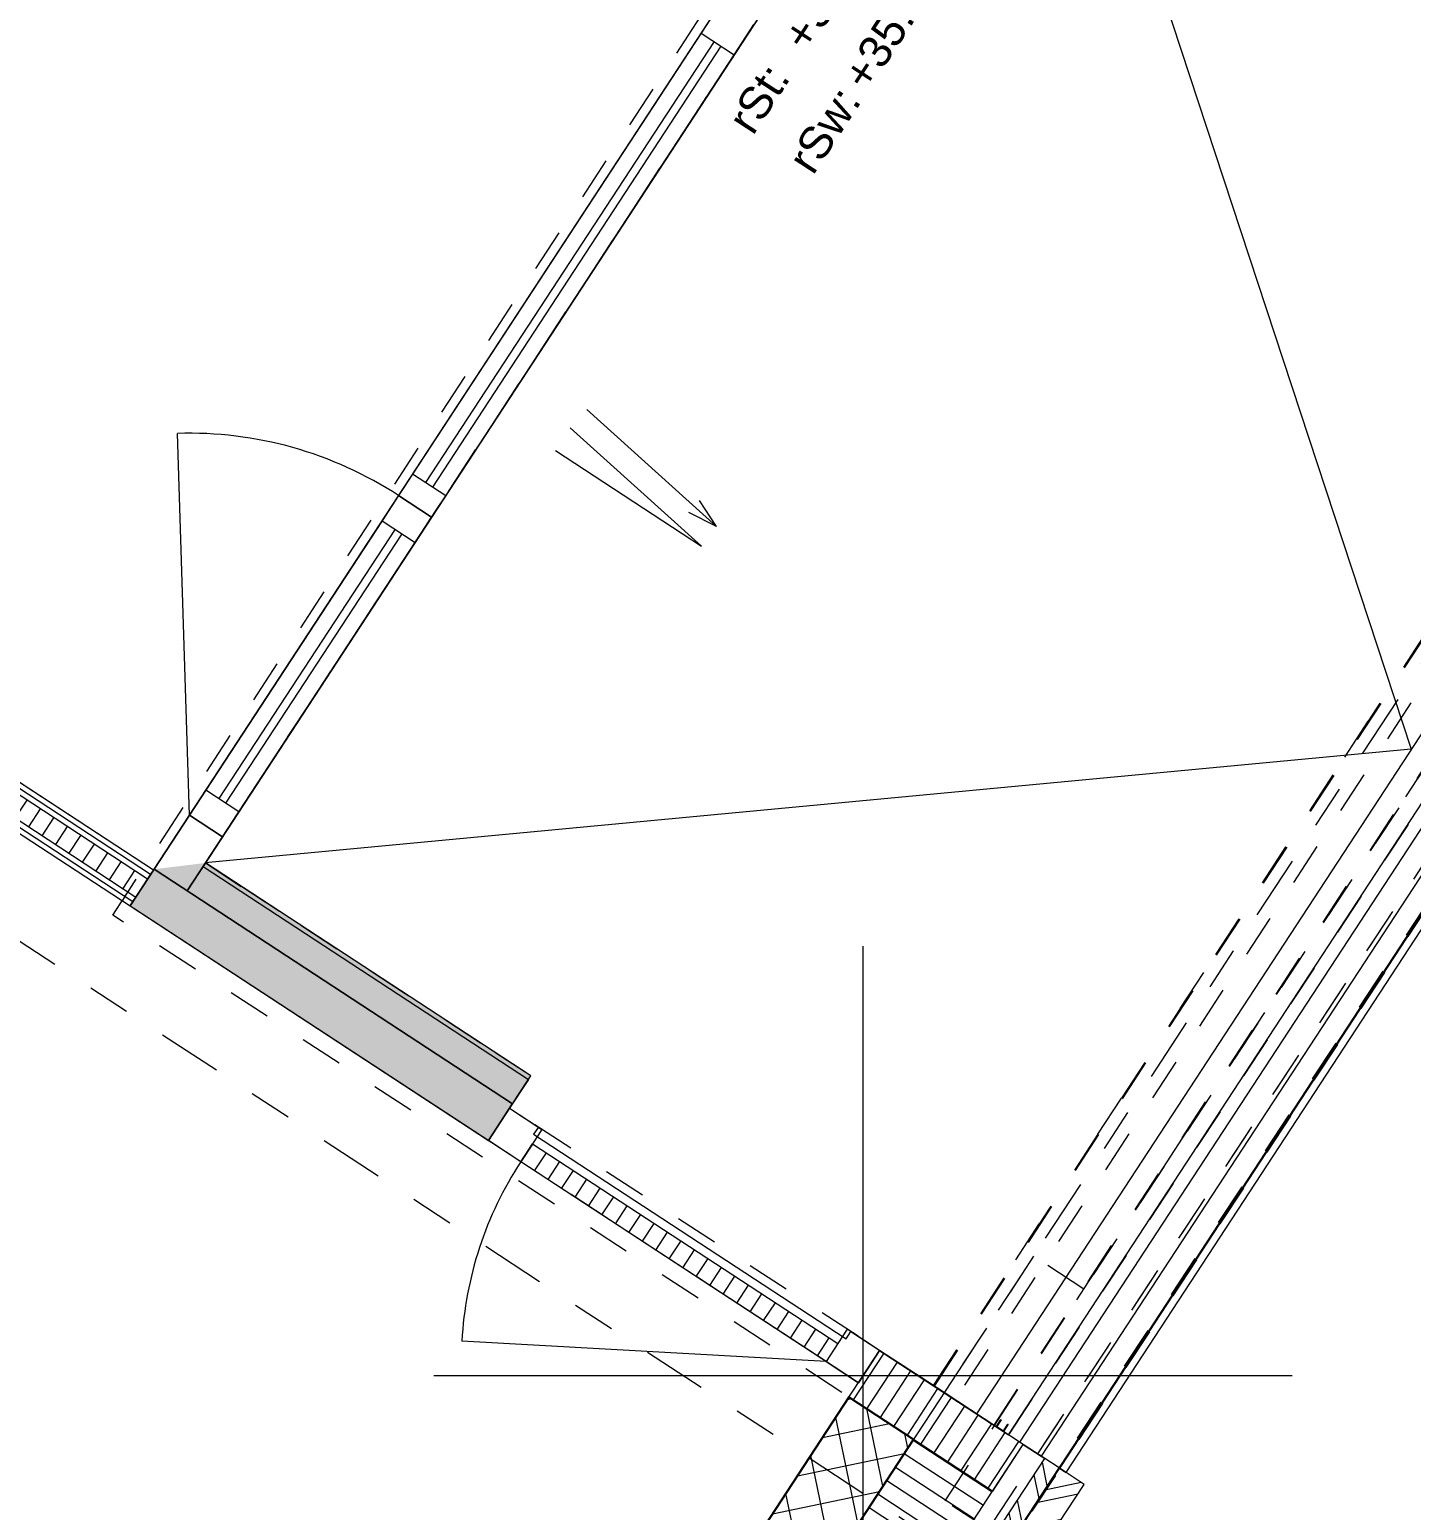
# Model space of a CAD drawing. Header units: metres. Extents: x 2696278.3 to 2696314, y 1245153.2 to 1245192.4.
# Drawn here: x 2696302.676 to 2696305.896, y 1245170.835 to 1245174.284 of the extents above; entities that cross this region are included whole.
import ezdxf

# ---------------------------------------------------------------- set-up
doc = ezdxf.new("R2010")
doc.units = ezdxf.units.M
doc.set_wipeout_variables(frame=1)
doc.header["$PDMODE"] = 2
doc.header["$PDSIZE"] = -2
for name, pattern in [('000_hbf_Punkt 0.5mm', [0.25, 0, -0.25]), ('000_hbf_Strich 2_1mm', [0.15, 0.1, -0.05]), ('000_hbf_Strichpunkt 3_1_1mm Achsen', [0.25, 0.15, -0.05, 0, -0.05]), ('Punkt 1mm', [0.05, 0, -0.05]), ('Strich 1 für MST 1_200', [0.15, 0.1, -0.05]), ('Wipeout_Contour', [10000, 0, -10000])]:
    doc.linetypes.add(name, pattern=pattern)
for name, color, linetype in [('010 Fenster', 7, 'Continuous'), ('010 Türen', 7, 'Continuous'), ('0_C--------KONSTRUKTION GEBÄUDE.3D', 7, 'Continuous'), ('0_C21_Aussenwandkonstruktion.3D', 7, 'Continuous'), ('0_C21_Aussenwandkonstruktion.3D Bauteilschraffuren', 7, 'Continuous'), ('0_C21_Aussenwandkonstruktion.3D Schichttrennlinien', 7, 'Continuous'), ('0_C22_Innenwandkonstruktion.3D', 7, 'Continuous'), ('0_C22_Innenwandkonstruktion.3D Bauteilschraffuren', 7, 'Continuous'), ('0_C22_Innenwandkonstruktion.3D Schichttrennlinien', 7, 'Continuous'), ('0_C42_Treppe_ Rampe.3D', 7, 'Continuous'), ('0_C43_Balkon.3D', 7, 'Continuous'), ('0_E22_Aussenwärmedämmung.3D', 7, 'Continuous'), ('0_E23_Fassadenbekleidung.3D', 7, 'Continuous'), ('0_E23_Fassadenbekleidung.3D Bauteilschraffuren', 7, 'Continuous'), ('0_E31_Fenster.3D', 7, 'Continuous'), ('0_E31_Fenster.3D Bauteilschraffuren', 7, 'Continuous'), ('0_E33_Sonnenschutz.3D', 7, 'Continuous'), ('0_E33_Sonnenschutz.3D Bauteilschraffuren', 7, 'Continuous'), ('0_G20_Bodenbelag.3D', 7, 'Continuous'), ('0_I50_Entwässerung', 7, 'Continuous'), ('1_D01_Sichtbar_1_50.V', 7, 'Continuous'), ('1_M01_Achsen.V', 7, 'Continuous'), ('1_R01_Raumstempel.V Kontur', 7, 'Continuous'), ('1_U04_Referenz-Bauperimeter.V', 7, 'Continuous')]:
    doc.layers.add(name, color=color, linetype=linetype)
doc.styles.add('ERSTELLTER_STIL_2', font='arial.ttf')
pattern_1 = [(56.8, (2696295.289407, 1245171.756836), (-0.03137866, 0.02053362), [])]

msp = doc.modelspace()

# ---------------------------------------------------------------- hatches: boundary and pattern name
at = {"layer": '0_C21_Aussenwandkonstruktion.3D Bauteilschraffuren', "linetype": 'Continuous', "lineweight": 0, "true_color": 0xffffff}
msp.add_hatch(color=7, dxfattribs=at).paths.add_polyline_path([(2696303.8441, 1245171.8469), (2696303.086, 1245172.343), (2696302.9666, 1245172.3285), (2696303.8017, 1245171.7821)])
at = {"layer": '0_E31_Fenster.3D Bauteilschraffuren', "linetype": 'Continuous', "lineweight": 0, "true_color": 0xffffff}
h = msp.add_hatch(dxfattribs=at)
h.set_pattern_fill('DÄMMSTOFF__ALLGEMEIN_VER_31', angle=-33.2, style=0, pattern_type=2)
h.set_pattern_definition(pattern_1)
h.paths.add_polyline_path([(2696304.5595, 1245171.2234), (2696303.8483, 1245171.6889), (2696303.8209, 1245171.647), (2696304.5321, 1245171.1816)])

# ---------------------------------------------------------------- linework, layer by layer
at = {"layer": '010 Fenster', "color": 7, "linetype": 'Continuous', "lineweight": 5}
msp.add_line((2696305.0559, 1245175.3533), (2696303.0436, 1245172.2782), dxfattribs=at)
at = {"layer": '010 Fenster', "color": 7, "linetype": 'Continuous', "lineweight": 13}
for p, q in [((2696304.2629, 1245174.3096), (2696304.241, 1245174.2761)), ((2696304.3399, 1245174.2592), (2696304.3618, 1245174.2927)), ((2696304.241, 1245174.2761), (2696303.5689, 1245173.249)), ((2696304.241, 1245174.2761), (2696304.318, 1245174.2257)), ((2696304.318, 1245174.2257), (2696304.3399, 1245174.2592)), ((2696303.6459, 1245173.1986), (2696304.318, 1245174.2257)), ((2696303.0487, 1245172.4541), (2696303.0208, 1245173.3436)), ((2696303.5689, 1245173.249), (2696303.547, 1245173.2155)), ((2696303.6459, 1245173.1986), (2696303.5689, 1245173.249)), ((2696303.547, 1245173.2155), (2696303.536, 1245173.1988)), ((2696303.536, 1245173.1988), (2696303.4977, 1245173.1402)), ((2696303.536, 1245173.1988), (2696303.613, 1245173.1484)), ((2696303.613, 1245173.1484), (2696303.536, 1245173.1988)), ((2696303.624, 1245173.1651), (2696303.6459, 1245173.1986)), ((2696303.5747, 1245173.0898), (2696303.613, 1245173.1484)), ((2696303.6021, 1245173.1317), (2696303.624, 1245173.1651)), ((2696303.613, 1245173.1484), (2696303.6021, 1245173.1317)), ((2696303.4977, 1245173.1402), (2696303.087, 1245172.5126)), ((2696303.1366, 1245172.4204), (2696303.6021, 1245173.1317)), ((2696303.4977, 1245173.1402), (2696303.5747, 1245173.0898)), ((2696303.164, 1245172.4623), (2696303.5747, 1245173.0898)), ((2696303.087, 1245172.5126), (2696303.0487, 1245172.4541)), ((2696303.164, 1245172.4623), (2696303.087, 1245172.5126)), ((2696303.0487, 1245172.4541), (2696302.9666, 1245172.3285)), ((2696303.1257, 1245172.4037), (2696303.0487, 1245172.4541)), ((2696303.0487, 1245172.4541), (2696303.1257, 1245172.4037)), ((2696303.1257, 1245172.4037), (2696303.164, 1245172.4623)), ((2696303.0436, 1245172.2782), (2696303.1366, 1245172.4204)), ((2696303.1366, 1245172.4204), (2696303.1257, 1245172.4037)), ((2696303.0436, 1245172.2782), (2696302.9666, 1245172.3285)), ((2696303.0436, 1245172.2782), (2696302.9666, 1245172.3285))]:
    msp.add_line(p, q, dxfattribs=at)
at = {"layer": '010 Fenster', "color": 253, "linetype": 'Continuous', "lineweight": 13, "true_color": 0xacacac}
for p, q in [((2696304.2712, 1245174.2564), (2696303.599, 1245173.2293)), ((2696303.6158, 1245173.2183), (2696304.2879, 1245174.2455)), ((2696303.5278, 1245173.1205), (2696303.1172, 1245172.4929)), ((2696303.1339, 1245172.482), (2696303.5446, 1245173.1095))]:
    msp.add_line(p, q, dxfattribs=at)
at = {"layer": '010 Fenster', "color": 7, "linetype": 'Continuous', "lineweight": 13}
msp.add_arc((2696303.0487, 1245172.4541), 0.89, 56.8, 91.8, dxfattribs=at)
at = {"layer": '010 Türen', "color": 7, "linetype": 'Continuous', "lineweight": 13}
for p, q in [((2696303.7456, 1245171.6963), (2696303.7949, 1245171.7716)), ((2696303.7949, 1245171.7716), (2696303.7456, 1245171.6963)), ((2696303.7949, 1245171.7716), (2696303.7456, 1245171.6963)), ((2696303.7949, 1245171.7716), (2696303.8702, 1245171.7223)), ((2696303.8209, 1245171.647), (2696303.7456, 1245171.6963)), ((2696303.8702, 1245171.7223), (2696303.8483, 1245171.6889)), ((2696303.8483, 1245171.6889), (2696303.8209, 1245171.647)), ((2696303.8209, 1245171.647), (2696303.8483, 1245171.6889)), ((2696303.8483, 1245171.6889), (2696304.5595, 1245171.2234)), ((2696304.5321, 1245171.1816), (2696303.8209, 1245171.647)), ((2696304.5321, 1245171.1816), (2696303.6835, 1245171.229)), ((2696304.5595, 1245171.2234), (2696304.5321, 1245171.1816)), ((2696304.5595, 1245171.2234), (2696304.5321, 1245171.1816))]:
    msp.add_line(p, q, dxfattribs=at)
msp.add_arc((2696304.5321, 1245171.1816), 0.85, 146.8, 176.8, dxfattribs=at)
at = {"layer": '0_C--------KONSTRUKTION GEBÄUDE.3D', "color": 7, "linetype": '000_hbf_Strich 2_1mm', "lineweight": 13}
for p, q in [((2696306.8099, 1245174.2204), (2696304.7839, 1245171.1244)), ((2696306.9488, 1245174.1295), (2696304.9228, 1245171.0335))]:
    msp.add_line(p, q, dxfattribs=at)
at = {"layer": '0_C--------KONSTRUKTION GEBÄUDE.3D', "color": 7, "linetype": '000_hbf_Strich 2_1mm', "lineweight": 13, "flags": 128}
for points in [[(2696306.8082, 1245174.2215), (2696304.7822, 1245171.1255)], [(2696304.9245, 1245171.0324), (2696306.9504, 1245174.1284)]]:
    msp.add_lwpolyline(points, dxfattribs=at)
at = {"layer": '0_C21_Aussenwandkonstruktion.3D', "color": 7, "linetype": 'Continuous', "lineweight": 13}
for p, q in [((2696307.009, 1245174.0901), (2696304.9831, 1245170.9941)), ((2696307.0592, 1245174.0572), (2696305.0333, 1245170.9612))]:
    msp.add_line(p, q, dxfattribs=at)
at = {"layer": '0_C21_Aussenwandkonstruktion.3D', "color": 7, "linetype": 'Continuous', "lineweight": 13, "flags": 128}
for points in [[(2696306.9086, 1245174.1558), (2696304.8826, 1245171.0598)], [(2696302.9666, 1245172.3285), (2696303.8017, 1245171.7821)], [(2696303.8441, 1245171.8469), (2696303.086, 1245172.343)], [(2696303.8017, 1245171.7821), (2696303.8441, 1245171.8469)], [(2696303.7456, 1245171.6963), (2696303.8017, 1245171.7821)], [(2696304.8826, 1245171.0598), (2696304.9831, 1245170.9941)], [(2696304.9831, 1245170.9941), (2696305.0333, 1245170.9612)]]:
    msp.add_lwpolyline(points, dxfattribs=at)
at = {"layer": '0_C42_Treppe_ Rampe.3D', "color": 7, "linetype": 'Continuous', "lineweight": 13}
for q in [(2696304.2376, 1245173.1875), (2696304.2125, 1245173.1596)]:
    msp.add_line((2696304.2771, 1245173.1267), q, dxfattribs=at)
at = {"layer": '0_C42_Treppe_ Rampe.3D', "color": 7, "linetype": 'Continuous', "lineweight": 13, "flags": 128}
msp.add_lwpolyline([(2696304.2771, 1245173.1267), (2696303.9746, 1245173.3994)], dxfattribs=at)
at = {"layer": '0_C42_Treppe_ Rampe.3D', "color": 7, "linetype": 'Continuous', "lineweight": 13}
msp.add_lwpolyline([(2696303.9014, 1245173.3037), (2696304.2417, 1245173.081), (2696303.9361, 1245173.3566)], dxfattribs=at)
at = {"layer": '0_C43_Balkon.3D', "color": 253, "linetype": 'Continuous', "lineweight": 13, "true_color": 0xacacac}
for p, q in [((2696305.0132, 1245175.2885), (2696305.8955, 1245172.6079)), ((2696305.8955, 1245172.6079), (2696303.0858, 1245172.3431))]:
    msp.add_line(p, q, dxfattribs=at)
at = {"layer": '0_C43_Balkon.3D', "color": 255, "linetype": 'Wipeout_Contour', "lineweight": 18, "flags": 128}
msp.add_lwpolyline([(2696303.086, 1245172.343), (2696303.8441, 1245171.8469), (2696303.7456, 1245171.6963), (2696304.6075, 1245171.1323), (2696304.6567, 1245171.2076), (2696304.9245, 1245171.0324), (2696306.9504, 1245174.1284), (2696306.6827, 1245174.3036), (2696306.732, 1245174.379), (2696305.8701, 1245174.9429), (2696305.7716, 1245174.7923), (2696305.0134, 1245175.2884)], close=True, dxfattribs=at)
at = {"layer": '0_E22_Aussenwärmedämmung.3D', "color": 255, "linetype": '000_hbf_Punkt 0.5mm', "lineweight": 0, "flags": 128}
for points in [[(2696303.086, 1245172.343), (2696305.0134, 1245175.2884)], [(2696304.7822, 1245171.1255), (2696306.8082, 1245174.2215)], [(2696304.9245, 1245171.0324), (2696306.9504, 1245174.1284)], [(2696303.8441, 1245171.8469), (2696303.086, 1245172.343)], [(2696303.7456, 1245171.6963), (2696303.8441, 1245171.8469)], [(2696304.6075, 1245171.1323), (2696303.7456, 1245171.6963)], [(2696304.6567, 1245171.2076), (2696304.6075, 1245171.1323)], [(2696304.7822, 1245171.1255), (2696304.6567, 1245171.2076)], [(2696304.7822, 1245171.1255), (2696304.9245, 1245171.0324)]]:
    msp.add_lwpolyline(points, dxfattribs=at)
at = {"layer": '0_E22_Aussenwärmedämmung.3D', "color": 7, "linetype": 'Punkt 1mm', "lineweight": 13, "flags": 128}
msp.add_lwpolyline([(2696307.0509, 1245174.0627), (2696305.0249, 1245170.9667), (2696303.7948, 1245171.7716), (2696303.8441, 1245171.8469), (2696303.086, 1245172.343), (2696305.0134, 1245175.2884), (2696305.7716, 1245174.7923), (2696305.8208, 1245174.8676)], close=True, dxfattribs=at)
at = {"layer": '0_E31_Fenster.3D', "color": 7, "linetype": 'Continuous', "lineweight": 13}
for p, q in [((2696303.0436, 1245172.2782), (2696302.9666, 1245172.3285)), ((2696303.7949, 1245171.7716), (2696303.7456, 1245171.6963))]:
    msp.add_line(p, q, dxfattribs=at)
at = {"layer": '0_G20_Bodenbelag.3D', "color": 255, "linetype": 'Wipeout_Contour', "lineweight": 18, "flags": 128}
for points in [[(2696306.9568, 1245182.4659), (2696310.5046, 1245180.1441), (2696308.6868, 1245177.3662), (2696305.1389, 1245179.6879), (2696303.6878, 1245177.4705), (2696303.1731, 1245176.6839), (2696303.1293, 1245176.617), (2696304.9869, 1245175.4014), (2696302.9719, 1245172.3221), (2696300.9428, 1245173.6499), (2696300.8825, 1245173.5579), (2696300.3678, 1245172.7713), (2696299.4972, 1245171.4409), (2696298.9491, 1245171.7995), (2696299.305, 1245172.3434), (2696297.757, 1245173.3564), (2696298.6974, 1245174.7935), (2696299.3668, 1245174.3555), (2696302.6974, 1245179.4451), (2696301.254, 1245180.3896), (2696303.9151, 1245184.4563)], [(2696300.3432, 1245172.7337), (2696300.4268, 1245172.6789), (2696299.3207, 1245170.9886), (2696302.9565, 1245168.6094), (2696304.6074, 1245171.1323), (2696300.9717, 1245173.5115), (2696300.9416, 1245173.4655), (2696300.8579, 1245173.5202)]]:
    msp.add_lwpolyline(points, close=True, dxfattribs=at)
at = {"layer": '0_I50_Entwässerung', "color": 7, "linetype": '000_hbf_Strich 2_1mm', "lineweight": 13, "flags": 128}
msp.add_lwpolyline([(2696304.9579, 1245171.0105), (2696306.9812, 1245174.1024), (2696306.8557, 1245174.1845), (2696304.8324, 1245171.0926)], close=True, dxfattribs=at)
at = {"layer": '1_R01_Raumstempel.V Kontur', "color": 21, "linetype": 'Continuous', "lineweight": 0, "true_color": 0xffa8a8, "flags": 128}
for points in [[(2696299.9615, 1245175.2661), (2696299.9624, 1245175.2655), (2696299.5161, 1245174.5835), (2696302.9653, 1245172.3265), (2696304.9803, 1245175.4057), (2696303.1293, 1245176.617), (2696303.195, 1245176.7174), (2696303.5998, 1245177.336), (2696302.0007, 1245178.3823)], [(2696300.4022, 1245172.6413), (2696299.3208, 1245170.9886), (2696302.0444, 1245169.2063), (2696301.9897, 1245169.1226), (2696302.7762, 1245168.6079), (2696302.8309, 1245168.6915), (2696302.9564, 1245168.6094), (2696304.6074, 1245171.1323), (2696300.9717, 1245173.5115), (2696300.9169, 1245173.4278), (2696300.8332, 1245173.4826), (2696300.3185, 1245172.696)]]:
    msp.add_lwpolyline(points, close=True, dxfattribs=at)

# ---------------------------------------------------------------- texts
at = {"layer": '010 Fenster', "color": 7, "lineweight": 13, "char_height": 0.075, "attachment_point": 3, "rotation": 56.8, "style": 'ERSTELLTER_STIL_2'}
for s, insert in [('\\A1;{\\pqr;\\fArial|b0|i0|c0|p0;\\W1.000000;+37.97}', (2696304.6027, 1245174.5408)), ('\\A1;{\\pqr;\\fArial|b0|i0|c0|p0;\\W1.000000;+35.22}', (2696304.7432, 1245174.4489)), ('\\A1;{\\pqr;\\fArial|b0|i0|c0|p0;\\W1.000000;rSt:}', (2696304.3882, 1245174.213)), ('\\A1;{\\pqr;\\fArial|b0|i0|c0|p0;\\W1.000000;rSw:}', (2696304.5537, 1245174.1593))]:
    msp.add_mtext(s, dxfattribs=dict(at, insert=insert))

# ---------------------------------------------------------------- wipeouts: each hides what was drawn before it
at = {"color": 254, "linetype": 'Wipeout_Contour', "lineweight": 0, "ltscale": 39.27663}
msp.add_wipeout([(2696305.0751, 1245170.9339), (2696304.9765, 1245170.7832), (2696305.0351, 1245170.7449), (2696305.1337, 1245170.8955)], dxfattribs=at).dxf.layer = '0_E23_Fassadenbekleidung.3D Bauteilschraffuren'

# ---------------------------------------------------------------- next in the draw order: hatches: boundary and pattern name
at = {"layer": '0_E23_Fassadenbekleidung.3D Bauteilschraffuren', "linetype": 'Continuous', "lineweight": 0, "true_color": 0x000000}
h = msp.add_hatch(dxfattribs=at)
h.set_pattern_fill('NATURSTEIN__ALLGEMEIN__G_C6', color=18, angle=-33.2, style=0, pattern_type=2)
h.set_pattern_definition([(191.8, (2696295.28941, 1245171.756836), (-0.0153372, 0.07341505), []), (191.8, (2696295.29452, 1245171.732364), (-0.0153372, 0.07341505), [])])
h.paths.add_polyline_path([(2696305.0751, 1245170.9339), (2696304.9765, 1245170.7832), (2696305.0351, 1245170.7449), (2696305.1337, 1245170.8955)])

# ---------------------------------------------------------------- next in the draw order: linework, layer by layer
at = {"layer": '0_C21_Aussenwandkonstruktion.3D', "color": 7, "linetype": 'Continuous', "lineweight": 13, "flags": 128}
for points in [[(2696305.0918, 1245170.9229), (2696307.1178, 1245174.0189)], [(2696305.0333, 1245170.9612), (2696305.0877, 1245170.9256)], [(2696305.0877, 1245170.9256), (2696305.0918, 1245170.9229)]]:
    msp.add_lwpolyline(points, dxfattribs=at)
at = {"layer": '0_E23_Fassadenbekleidung.3D', "color": 7, "linetype": 'Continuous', "lineweight": 13, "flags": 128}
for points in [[(2696305.0751, 1245170.9339), (2696304.9765, 1245170.7832)], [(2696305.1337, 1245170.8955), (2696305.0751, 1245170.9339)], [(2696305.0351, 1245170.7449), (2696305.1337, 1245170.8955)]]:
    msp.add_lwpolyline(points, dxfattribs=at)

# ---------------------------------------------------------------- next in the draw order: wipeouts: each hides what was drawn before it
at = {"color": 254, "linetype": 'Wipeout_Contour', "lineweight": 0, "ltscale": 38.134879}
msp.add_wipeout([(2696304.5856, 1245171.0988), (2696304.9203, 1245170.8798), (2696304.9914, 1245170.9886), (2696304.6567, 1245171.2076)], dxfattribs=at).dxf.layer = '0_E23_Fassadenbekleidung.3D Bauteilschraffuren'

# ---------------------------------------------------------------- next in the draw order: hatches: boundary and pattern name
at = {"layer": '0_E23_Fassadenbekleidung.3D Bauteilschraffuren', "linetype": 'Continuous', "lineweight": 0, "true_color": 0x000000}
h = msp.add_hatch(dxfattribs=at)
h.set_pattern_fill('DÄMMSTOFF__ALLGEMEIN_VER_31', color=18, angle=-33.2, style=0, pattern_type=2)
h.set_pattern_definition([(236.8, (2696304.585554, 1245171.098833), (-0.0313787, 0.0205336), [])])
h.paths.add_polyline_path([(2696304.5856, 1245171.0988), (2696304.9203, 1245170.8798), (2696304.9914, 1245170.9886), (2696304.6567, 1245171.2076)])

# ---------------------------------------------------------------- next in the draw order: linework, layer by layer
at = {"layer": '0_E23_Fassadenbekleidung.3D', "color": 7, "linetype": 'Continuous', "lineweight": 5, "flags": 128}
msp.add_lwpolyline([(2696304.5856, 1245171.0988), (2696304.9203, 1245170.8798), (2696304.9914, 1245170.9886), (2696304.6567, 1245171.2076)], close=True, dxfattribs=at)
at = {"layer": '1_U04_Referenz-Bauperimeter.V', "color": 12, "linetype": 'Strich 1 für MST 1_200', "lineweight": 50, "true_color": 0xc4000b}
msp.add_lwpolyline([(2696296.971, 1245189.598), (2696311.197, 1245180.29), (2696295.319, 1245156.023), (2696281.093, 1245165.331)], close=True, dxfattribs=at)
at = {"layer": '1_U04_Referenz-Bauperimeter.V', "color": 32, "linetype": 'Continuous', "lineweight": 25, "true_color": 0xe66900}
msp.add_lwpolyline([(2696296.971, 1245189.598), (2696311.197, 1245180.29), (2696295.319, 1245156.023), (2696281.093, 1245165.331)], close=True, dxfattribs=at)

# ---------------------------------------------------------------- next in the draw order: wipeouts: each hides what was drawn before it
at = {"color": 254, "linetype": 'Wipeout_Contour', "lineweight": 0, "ltscale": 37.985877}
msp.add_wipeout([(2696304.2366, 1245169.7256), (2696304.2701, 1245169.7037), (2696305.0751, 1245170.9339), (2696305.0416, 1245170.9558)], dxfattribs=at).dxf.layer = '0_C21_Aussenwandkonstruktion.3D Bauteilschraffuren'
at = {"color": 254, "linetype": 'Wipeout_Contour', "lineweight": 0, "ltscale": 27.088448}
msp.add_wipeout([(2696300.9717, 1245173.5115), (2696302.9105, 1245172.2428), (2696302.9173, 1245172.2533), (2696300.9785, 1245173.522)], dxfattribs=at).dxf.layer = '0_C22_Innenwandkonstruktion.3D Bauteilschraffuren'

# ---------------------------------------------------------------- next in the draw order: hatches: boundary and pattern name
at = {"layer": '0_C21_Aussenwandkonstruktion.3D Bauteilschraffuren', "linetype": 'Continuous', "lineweight": 0, "true_color": 0x000000}
h = msp.add_hatch(dxfattribs=at)
h.set_pattern_fill('NATURSTEIN__ALLGEMEIN_0001', color=18, angle=-33.2, style=0, pattern_type=2)
h.set_pattern_definition([(101.8, (2696295.28941, 1245171.756836), (0.07341505, 0.0153372), []), (101.8, (2696295.264935, 1245171.75172), (0.07341505, 0.0153372), [])])
h.paths.add_polyline_path([(2696304.2366, 1245169.7256), (2696304.2701, 1245169.7037), (2696305.0751, 1245170.9339), (2696305.0416, 1245170.9558)])

# ---------------------------------------------------------------- next in the draw order: linework, layer by layer
at = {"layer": '010 Fenster', "color": 7, "linetype": 'Continuous', "lineweight": 5}
msp.add_line((2696305.0751, 1245170.9339), (2696305.0416, 1245170.9558), dxfattribs=at)
at = {"layer": '0_C21_Aussenwandkonstruktion.3D', "color": 7, "linetype": 'Continuous', "lineweight": 5}
msp.add_line((2696305.0751, 1245170.9339), (2696305.0416, 1245170.9558), dxfattribs=at)

# ---------------------------------------------------------------- next in the draw order: wipeouts: each hides what was drawn before it
at = {"color": 254, "linetype": 'Wipeout_Contour', "lineweight": 0, "ltscale": 27.105981}
msp.add_wipeout([(2696300.9681, 1245173.5288), (2696302.9173, 1245172.2533), (2696302.9242, 1245172.2637), (2696300.9749, 1245173.5393)], dxfattribs=at).dxf.layer = '0_C22_Innenwandkonstruktion.3D Bauteilschraffuren'

# ---------------------------------------------------------------- next in the draw order: linework, layer by layer
at = {"layer": '0_C21_Aussenwandkonstruktion.3D', "color": 7, "linetype": 'Continuous', "lineweight": 13, "flags": 128}
msp.add_lwpolyline([(2696302.9105, 1245172.2428), (2696303.7456, 1245171.6963)], dxfattribs=at)

# ---------------------------------------------------------------- next in the draw order: wipeouts: each hides what was drawn before it
at = {"color": 254, "linetype": 'Wipeout_Contour', "lineweight": 0, "ltscale": 55.181532}
msp.add_wipeout([(2696304.0215, 1245169.9082), (2696304.0801, 1245169.8699), (2696304.0609, 1245169.8406), (2696304.1864, 1245169.7585), (2696304.9202, 1245170.8798), (2696304.7361, 1245171.0003)], dxfattribs=at).dxf.layer = '0_C21_Aussenwandkonstruktion.3D Bauteilschraffuren'
at = {"color": 254, "linetype": 'Wipeout_Contour', "lineweight": 0, "ltscale": 27.213994}
msp.add_wipeout([(2696300.9532, 1245173.6431), (2696300.9464, 1245173.6326), (2696302.9584, 1245172.316), (2696302.9652, 1245172.3265)], dxfattribs=at).dxf.layer = '0_C22_Innenwandkonstruktion.3D Bauteilschraffuren'

# ---------------------------------------------------------------- next in the draw order: hatches: boundary and pattern name
at = {"layer": '0_C21_Aussenwandkonstruktion.3D Bauteilschraffuren', "linetype": 'Continuous', "lineweight": 0, "true_color": 0x000000}
h = msp.add_hatch(dxfattribs=at)
h.set_pattern_fill('DÄMMSTOFF__ALLGEMEIN_VER_31', color=18, angle=-33.2, style=0, pattern_type=2)
h.set_pattern_definition([(146.8, (2696295.289407, 1245171.756836), (0.02053362, 0.03137866), [])])
h.paths.add_polyline_path([(2696304.0215, 1245169.9082), (2696304.0801, 1245169.8699), (2696304.0609, 1245169.8406), (2696304.1864, 1245169.7585), (2696304.9202, 1245170.8798), (2696304.7361, 1245171.0003)])

# ---------------------------------------------------------------- next in the draw order: wipeouts: each hides what was drawn before it
at = {"color": 254, "linetype": 'Wipeout_Contour', "lineweight": 0, "ltscale": 27.195658}
msp.add_wipeout([(2696300.9568, 1245173.6258), (2696300.95, 1245173.6153), (2696302.9515, 1245172.3056), (2696302.9584, 1245172.316)], dxfattribs=at).dxf.layer = '0_C22_Innenwandkonstruktion.3D Bauteilschraffuren'

# ---------------------------------------------------------------- next in the draw order: wipeouts: each hides what was drawn before it
at = {"color": 254, "linetype": 'Wipeout_Contour', "lineweight": 0, "ltscale": 44.741412}
msp.add_wipeout([(2696304.7361, 1245171.0003), (2696304.5855, 1245171.0989), (2696303.8517, 1245169.9775), (2696304.0023, 1245169.8789), (2696304.0215, 1245169.9082)], dxfattribs=at).dxf.layer = '0_C21_Aussenwandkonstruktion.3D Bauteilschraffuren'
at = {"color": 254, "linetype": 'Wipeout_Contour', "lineweight": 0, "ltscale": 27.172738}
msp.add_wipeout([(2696300.9918, 1245173.5879), (2696300.9645, 1245173.5461), (2696302.9242, 1245172.2637), (2696302.9515, 1245172.3056)], dxfattribs=at).dxf.layer = '0_C22_Innenwandkonstruktion.3D Bauteilschraffuren'

# ---------------------------------------------------------------- next in the draw order: hatches: boundary and pattern name
at = {"layer": '0_C21_Aussenwandkonstruktion.3D Bauteilschraffuren', "linetype": 'Continuous', "lineweight": 0, "true_color": 0xffffff}
msp.add_hatch(color=7, dxfattribs=at).paths.add_polyline_path([(2696303.8017, 1245171.7821), (2696302.9666, 1245172.3286), (2696302.9105, 1245172.2428), (2696303.7456, 1245171.6963)])
at = {"layer": '0_C21_Aussenwandkonstruktion.3D Bauteilschraffuren', "linetype": 'Continuous', "lineweight": 0, "true_color": 0x000000}
h = msp.add_hatch(dxfattribs=at)
h.set_pattern_fill('BETON_0001', color=18, angle=-33.2, style=0, pattern_type=2)
h.set_pattern_definition([(101.8, (2696295.28941, 1245171.756836), (0.07341505, 0.0153372), []), (191.8, (2696295.28941, 1245171.756836), (-0.0153372, 0.07341505), [])])
h.paths.add_polyline_path([(2696304.7361, 1245171.0003), (2696304.5855, 1245171.0989), (2696303.8517, 1245169.9775), (2696304.0023, 1245169.8789), (2696304.0215, 1245169.9082)])
at = {"layer": '0_C22_Innenwandkonstruktion.3D Bauteilschraffuren', "linetype": 'Continuous', "lineweight": 0, "true_color": 0x000000}
h = msp.add_hatch(dxfattribs=at)
h.set_pattern_fill('DÄMMSTOFF__ALLGEMEIN_VER_31', color=18, angle=-33.2, style=0, pattern_type=2)
h.set_pattern_definition(pattern_1)
h.paths.add_polyline_path([(2696300.9918, 1245173.5879), (2696300.9645, 1245173.5461), (2696302.9242, 1245172.2637), (2696302.9515, 1245172.3056)])

# ---------------------------------------------------------------- next in the draw order: linework, layer by layer
at = {"layer": '0_C21_Aussenwandkonstruktion.3D', "color": 7, "linetype": 'Continuous', "lineweight": 13, "flags": 128}
for points in [[(2696302.9666, 1245172.3286), (2696302.9105, 1245172.2428)], [(2696303.8017, 1245171.7821), (2696302.9666, 1245172.3286)]]:
    msp.add_lwpolyline(points, dxfattribs=at)
at = {"layer": '0_C22_Innenwandkonstruktion.3D', "color": 7, "linetype": 'Continuous', "lineweight": 13, "flags": 128}
for points in [[(2696302.9652, 1245172.3265), (2696300.9428, 1245173.6499)], [(2696300.9717, 1245173.5115), (2696302.9105, 1245172.2428)], [(2696302.9515, 1245172.3056), (2696302.9584, 1245172.316)], [(2696302.9584, 1245172.316), (2696302.9652, 1245172.3265)], [(2696302.9242, 1245172.2637), (2696302.9515, 1245172.3056)], [(2696302.9105, 1245172.2428), (2696302.9173, 1245172.2533)], [(2696302.9173, 1245172.2533), (2696302.9242, 1245172.2637)]]:
    msp.add_lwpolyline(points, dxfattribs=at)
at = {"layer": '0_C22_Innenwandkonstruktion.3D Schichttrennlinien', "color": 7, "linetype": 'Continuous', "lineweight": 5}
for p, q in [((2696302.9584, 1245172.316), (2696300.9568, 1245173.6258)), ((2696302.9515, 1245172.3056), (2696300.9918, 1245173.5879)), ((2696300.9645, 1245173.5461), (2696302.9242, 1245172.2637)), ((2696300.9681, 1245173.5288), (2696302.9173, 1245172.2533))]:
    msp.add_line(p, q, dxfattribs=at)

# ---------------------------------------------------------------- next in the draw order: wipeouts: each hides what was drawn before it
at = {"color": 254, "linetype": 'Wipeout_Contour', "lineweight": 0, "ltscale": 47.90648}
msp.add_wipeout([(2696304.9914, 1245170.9886), (2696304.6567, 1245171.2076), (2696304.6184, 1245171.1491), (2696304.5855, 1245171.0989), (2696304.9202, 1245170.8798)], dxfattribs=at).dxf.layer = '0_C21_Aussenwandkonstruktion.3D Bauteilschraffuren'

# ---------------------------------------------------------------- next in the draw order: hatches: boundary and pattern name
at = {"layer": '0_C21_Aussenwandkonstruktion.3D Bauteilschraffuren', "linetype": 'Continuous', "lineweight": 0, "true_color": 0x000000}
h = msp.add_hatch(dxfattribs=at)
h.set_pattern_fill('DÄMMSTOFF__ALLGEMEIN_VER_31', color=18, angle=-33.2, style=0, pattern_type=2)
h.set_pattern_definition([(56.8, (2696306.08807, 1245172.48187), (0.03137866, -0.0205336), [])])
h.paths.add_polyline_path([(2696304.9914, 1245170.9886), (2696304.6567, 1245171.2076), (2696304.6184, 1245171.1491), (2696304.5855, 1245171.0989), (2696304.9202, 1245170.8798)])
at = {"layer": '0_E33_Sonnenschutz.3D Bauteilschraffuren', "linetype": 'Continuous', "lineweight": 0, "true_color": 0x000000}
msp.add_hatch(color=18, dxfattribs=at).paths.add_polyline_path([(2696304.9454, 1245171.0187), (2696304.9563, 1245171.0355), (2696304.9555, 1245171.036), (2696304.9451, 1245171.0201), (2696304.93, 1245171.03), (2696304.9404, 1245171.0459), (2696304.9396, 1245171.0464), (2696304.9286, 1245171.0297)])

# ---------------------------------------------------------------- next in the draw order: linework, layer by layer
at = {"layer": '010 Fenster', "color": 7, "linetype": 'Continuous', "lineweight": 13}
msp.add_line((2696304.6184, 1245171.1491), (2696304.6567, 1245171.2076), dxfattribs=at)
at = {"layer": '010 Fenster', "color": 7, "linetype": 'Continuous', "lineweight": 5}
for p, q in [((2696304.8073, 1245171.1091), (2696304.6567, 1245171.2076)), ((2696304.9914, 1245170.9886), (2696304.8073, 1245171.1091)), ((2696305.0416, 1245170.9558), (2696304.9914, 1245170.9886))]:
    msp.add_line(p, q, dxfattribs=at)
at = {"layer": '010 Türen', "color": 7, "linetype": 'Continuous', "lineweight": 13}
for p, q in [((2696304.5814, 1245171.2569), (2696304.5595, 1245171.2234)), ((2696304.6567, 1245171.2076), (2696304.5814, 1245171.2569)), ((2696304.5321, 1245171.1816), (2696304.6075, 1245171.1323)), ((2696304.6075, 1245171.1323), (2696304.6567, 1245171.2076)), ((2696304.6567, 1245171.2076), (2696304.6075, 1245171.1323)), ((2696304.6567, 1245171.2076), (2696304.6075, 1245171.1323))]:
    msp.add_line(p, q, dxfattribs=at)
at = {"layer": '0_C21_Aussenwandkonstruktion.3D', "color": 7, "linetype": 'Continuous', "lineweight": 13}
msp.add_line((2696304.6184, 1245171.1491), (2696304.6567, 1245171.2076), dxfattribs=at)
at = {"layer": '0_C21_Aussenwandkonstruktion.3D', "color": 7, "linetype": 'Continuous', "lineweight": 5}
for p, q in [((2696304.8073, 1245171.1091), (2696304.6567, 1245171.2076)), ((2696304.9914, 1245170.9886), (2696304.8073, 1245171.1091)), ((2696305.0416, 1245170.9558), (2696304.9914, 1245170.9886))]:
    msp.add_line(p, q, dxfattribs=at)
at = {"layer": '0_C21_Aussenwandkonstruktion.3D', "color": 7, "linetype": 'Continuous', "lineweight": 25, "flags": 128}
msp.add_lwpolyline([(2696304.5855, 1245171.0989), (2696303.8517, 1245169.9775)], dxfattribs=at)
at = {"layer": '0_C21_Aussenwandkonstruktion.3D', "color": 7, "linetype": 'Continuous', "lineweight": 5, "flags": 128}
msp.add_lwpolyline([(2696304.2701, 1245169.7037), (2696305.0751, 1245170.9339)], dxfattribs=at)
at = {"layer": '0_C21_Aussenwandkonstruktion.3D', "color": 7, "linetype": 'Continuous', "lineweight": 13}
msp.add_point((2696304.6184, 1245171.1491), dxfattribs=at)
at = {"layer": '0_C21_Aussenwandkonstruktion.3D Schichttrennlinien', "color": 7, "linetype": 'Continuous', "lineweight": 13}
msp.add_line((2696304.5855, 1245171.0989), (2696304.6184, 1245171.1491), dxfattribs=at)
at = {"layer": '0_C21_Aussenwandkonstruktion.3D Schichttrennlinien', "color": 7, "linetype": 'Continuous', "lineweight": 25}
for p, q in [((2696304.7361, 1245171.0003), (2696304.5855, 1245171.0989)), ((2696304.0215, 1245169.9082), (2696304.7361, 1245171.0003))]:
    msp.add_line(p, q, dxfattribs=at)
at = {"layer": '0_C21_Aussenwandkonstruktion.3D Schichttrennlinien', "color": 7, "linetype": 'Continuous', "lineweight": 5}
for p, q in [((2696304.9202, 1245170.8798), (2696304.7361, 1245171.0003)), ((2696304.9202, 1245170.8798), (2696304.9914, 1245170.9886)), ((2696304.2366, 1245169.7256), (2696305.0416, 1245170.9558)), ((2696304.1864, 1245169.7585), (2696304.9202, 1245170.8798))]:
    msp.add_line(p, q, dxfattribs=at)
at = {"layer": '0_C43_Balkon.3D', "color": 7, "linetype": '000_hbf_Strich 2_1mm', "lineweight": 13}
msp.add_lwpolyline([(2696306.9504, 1245174.1284), (2696307.0654, 1245174.3041), (2696307.1658, 1245174.2384), (2696304.9099, 1245170.791), (2696304.8095, 1245170.8567), (2696304.9245, 1245171.0324)], dxfattribs=at)
at = {"layer": '0_E31_Fenster.3D', "color": 7, "linetype": 'Continuous', "lineweight": 13}
msp.add_line((2696304.6567, 1245171.2076), (2696304.6075, 1245171.1323), dxfattribs=at)
at = {"layer": '0_E33_Sonnenschutz.3D', "color": 7, "linetype": 'Continuous', "lineweight": 5, "flags": 128}
msp.add_lwpolyline([(2696304.9454, 1245171.0187), (2696304.9286, 1245171.0297), (2696304.9396, 1245171.0464), (2696304.9404, 1245171.0459), (2696304.93, 1245171.03), (2696304.9451, 1245171.0201), (2696304.9555, 1245171.036), (2696304.9563, 1245171.0355)], close=True, dxfattribs=at)
at = {"layer": '1_D01_Sichtbar_1_50.V', "color": 7, "linetype": '000_hbf_Strich 2_1mm', "lineweight": 13}
msp.add_lwpolyline([(2696304.7361, 1245171.0003), (2696302.8702, 1245172.2214), (2696305.0384, 1245175.5348), (2696306.8794, 1245174.3303), (2696306.6001, 1245173.9036), (2696306.7424, 1245173.8105), (2696305.1325, 1245171.3504), (2696305.0154, 1245171.427)], close=True, dxfattribs=at)
at = {"layer": '1_M01_Achsen.V', "color": 7, "linetype": '000_hbf_Strichpunkt 3_1_1mm Achsen', "lineweight": 13}
for p, q in [((2696312.0242, 1245182.1376), (2696293.9546, 1245154.5244)), ((2696312.0242, 1245182.1376), (2696293.9546, 1245154.5244)), ((2696305.7475, 1245170.1352), (2696289.849, 1245180.5389)), ((2696305.7475, 1245170.1352), (2696289.849, 1245180.5389))]:
    msp.add_line(p, q, dxfattribs=at)
at = {"layer": '1_R01_Raumstempel.V Kontur', "color": 143, "linetype": 'Continuous', "lineweight": 0, "true_color": 0x83b8d6, "flags": 128}
msp.add_lwpolyline([(2696303.0805, 1245172.3347), (2696303.8386, 1245171.8386), (2696303.7948, 1245171.7716), (2696303.8618, 1245171.7278), (2696303.8508, 1245171.7111), (2696304.5788, 1245171.2347), (2696304.5898, 1245171.2514), (2696304.9575, 1245171.0108), (2696306.9835, 1245174.1067), (2696306.6157, 1245174.3474), (2696306.6267, 1245174.3642), (2696305.8987, 1245174.8406), (2696305.8877, 1245174.8238), (2696305.8208, 1245174.8676), (2696305.7715, 1245174.7923), (2696305.0134, 1245175.2884)], close=True, dxfattribs=at)

doc.saveas('drawing.dxf')
